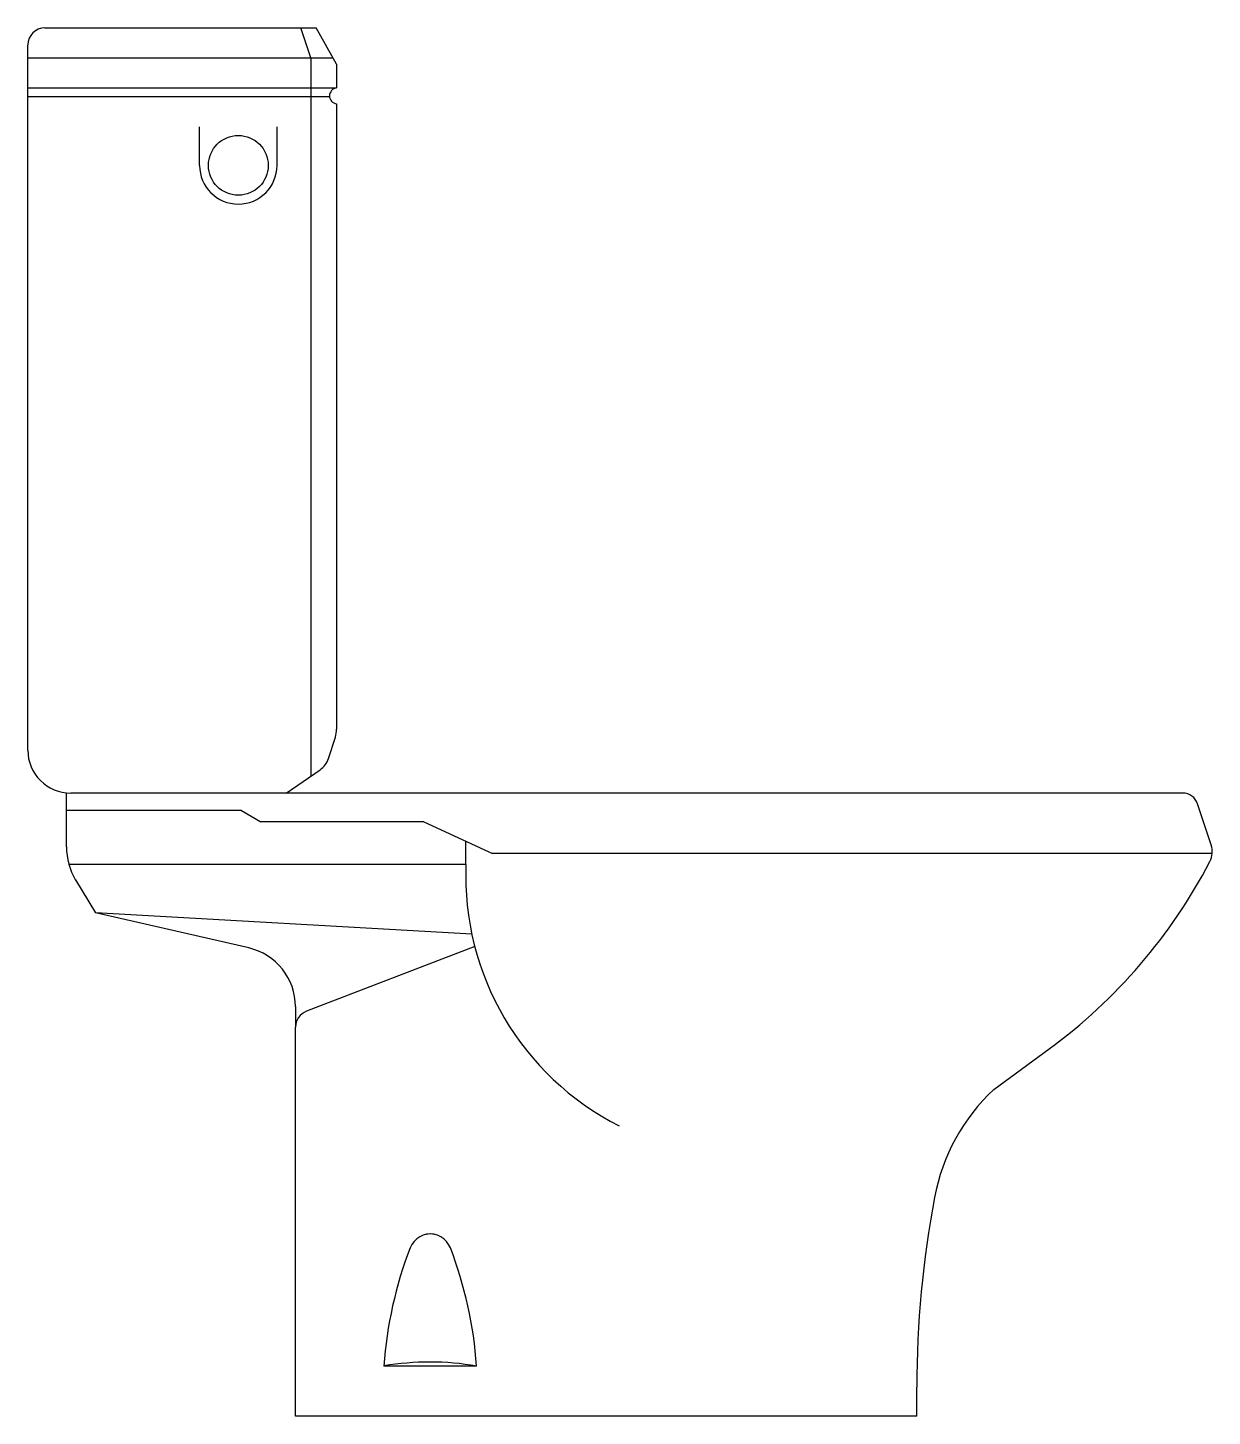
# Model space of a CAD drawing. Header units: millimetres. Extents: x -2988.404 to -2987.682, y 2972 to 2972.847.
import ezdxf

# ---------------------------------------------------------------- set-up
doc = ezdxf.new("R2010")
doc.units = ezdxf.units.MM
doc.header["$LTSCALE"] = 10
doc.layers.add('banheiro_louças', color=2, linetype='Continuous')

msp = doc.modelspace()

# ---------------------------------------------------------------- linework, layer by layer
at = {"layer": 'banheiro_louças'}
for p, q in [((-2988.3934, 2972.84696), (-2988.22814, 2972.84696)), ((-2988.23134, 2972.8286), (-2988.23742, 2972.84696)), ((-2988.2156, 2972.82482), (-2988.22814, 2972.84696)), ((-2988.40389, 2972.40652), (-2988.40389, 2972.83647)), ((-2988.40389, 2972.8286), (-2988.21774, 2972.8286)), ((-2988.23134, 2972.8286), (-2988.23134, 2972.39062)), ((-2988.2156, 2972.82482), (-2988.2156, 2972.81024)), ((-2988.40389, 2972.81024), (-2988.2156, 2972.81024)), ((-2988.40389, 2972.80499), (-2988.21993, 2972.80499)), ((-2988.2156, 2972.80064), (-2988.2156, 2972.41918)), ((-2988.29915, 2972.76305), (-2988.29915, 2972.78647)), ((-2988.25193, 2972.76305), (-2988.25193, 2972.78647)), ((-2988.22058, 2972.40132), (-2988.21636, 2972.41434)), ((-2988.24634, 2972.38029), (-2988.22562, 2972.39455)), ((-2988.38034, 2972.34756), (-2988.38034, 2972.38043)), ((-2987.69968, 2972.38029), (-2988.37766, 2972.38029)), ((-2987.68243, 2972.34865), (-2987.69071, 2972.3738)), ((-2988.27368, 2972.36974), (-2988.38034, 2972.36974)), ((-2988.27368, 2972.36974), (-2988.26187, 2972.36277)), ((-2988.1624, 2972.36277), (-2988.26187, 2972.36277)), ((-2988.1624, 2972.36277), (-2988.12064, 2972.34346)), ((-2988.13674, 2972.33664), (-2988.13674, 2972.35103)), ((-2988.13674, 2972.33664), (-2988.37879, 2972.33664)), ((-2987.68182, 2972.34346), (-2988.12064, 2972.34346)), ((-2988.37471, 2972.32728), (-2988.36269, 2972.3073)), ((-2988.13318, 2972.29425), (-2988.36269, 2972.3073)), ((-2988.26919, 2972.28584), (-2988.36269, 2972.3073)), ((-2988.13141, 2972.28674), (-2988.23395, 2972.24726)), ((-2988.24068, 2972.25004), (-2988.24068, 2972.23747)), ((-2988.24068, 2972.00029), (-2988.24068, 2972.23747)), ((-2987.81488, 2972.19955), (-2987.78124, 2972.22424)), ((-2988.13027, 2972.03088), (-2988.18676, 2972.03088)), ((-2987.86188, 2972.00029), (-2987.86188, 2972.018)), ((-2987.86188, 2972.00029), (-2988.24068, 2972.00029))]:
    msp.add_line(p, q, dxfattribs=at)
msp.add_circle((-2988.27554, 2972.76305), 0.01823, dxfattribs=at)
for centre, radius, start, end in [((-2988.3934, 2972.83647), 0.01049, 90, 180), ((-2988.21513, 2972.80544), 0.00482, 95.57741, 264.42259), ((-2988.27554, 2972.76305), 0.02361, 180, 0), ((-2988.23134, 2972.41918), 0.01574, 342.07208, 0), ((-2988.37766, 2972.40652), 0.02623, 180, 270), ((-2988.23305, 2972.40536), 0.01312, 304.53466, 342.07208), ((-2987.69968, 2972.37085), 0.00944, 18.2143, 90), ((-2988.34099, 2972.34756), 0.03935, 180, 211.03034), ((-2987.69489, 2972.34455), 0.01312, 332.49886, 18.2143), ((-2987.96615, 2972.32965), 0.17074, 177.65419, 243.11434), ((-2987.97749, 2972.49167), 0.33172, 306.27269, 332.49886), ((-2988.2774, 2972.25004), 0.03673, 0, 77.074), ((-2988.23018, 2972.23747), 0.01049, 111.05671, 180), ((-2987.73257, 2972.11139), 0.12061, 133.03245, 169.35046), ((-2987.23592, 2972.018), 0.62596, 169.35046, 180), ((-2988.15852, 2972.0983), 0.01312, 79.53336, 158.98926), ((-2988.15852, 2972.0983), 0.01312, 21.01074, 100.46664), ((-2987.93753, 2972.01342), 0.24985, 158.98927, 175.99449), ((-2988.37951, 2972.01342), 0.24985, 4.00551, 21.01073), ((-2988.15882, 2971.8653), 0.16802, 80.21697, 99.56936)]:
    msp.add_arc(centre, radius, start, end, dxfattribs=at)

doc.saveas('drawing.dxf')
